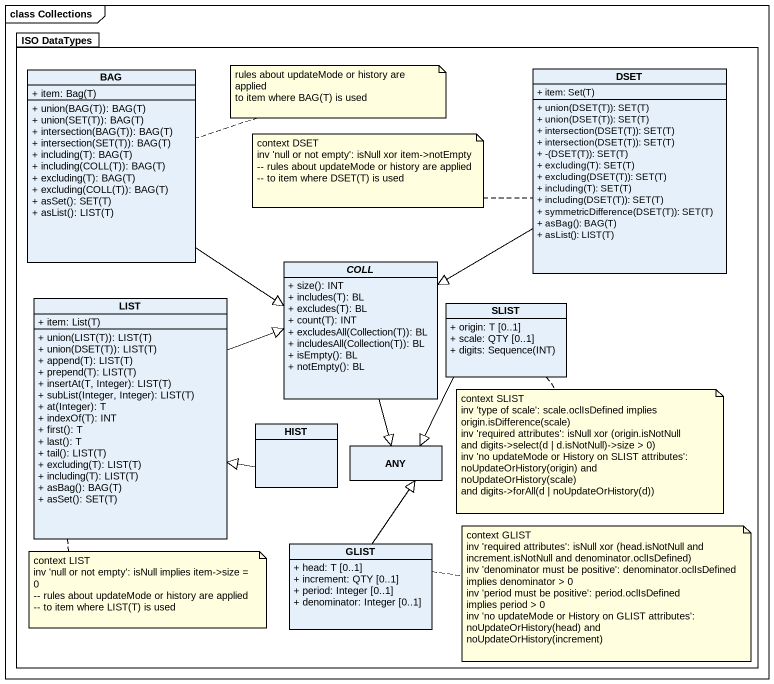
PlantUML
@startuml
mainframe class Collections
hide circle
hide empty members
skinparam classAttributeIconSize 0
package "ISO DataTypes" as ISO_DataTypes #FFFFFF {
  class BAG {
    {field} + item: Bag(T)
    + union(BAG(T)): BAG(T)
    + union(SET(T)): BAG(T)
    + intersection(BAG(T)): BAG(T)
    + intersection(SET(T)): BAG(T)
    + including(T): BAG(T)
    + including(COLL(T)): BAG(T)
    + excluding(T): BAG(T)
    + excluding(COLL(T)): BAG(T)
    + asSet(): SET(T)
    + asList(): LIST(T)
  }
  class DSET {
    {field} + item: Set(T)
    + union(DSET(T)): SET(T)
    + union(DSET(T)): SET(T)
    + intersection(DSET(T)): SET(T)
    + intersection(DSET(T)): SET(T)
    + -(DSET(T)): SET(T)
    + excluding(T): SET(T)
    + excluding(DSET(T)): SET(T)
    + including(T): SET(T)
    + including(DSET(T)): SET(T)
    + symmetricDifference(DSET(T)): SET(T)
    + asBag(): BAG(T)
    + asList(): LIST(T)
  }
  abstract class COLL {
    + size(): INT
    + includes(T): BL
    + excludes(T): BL
    + count(T): INT
    + excludesAll(Collection(T)): BL
    + includesAll(Collection(T)): BL
    + isEmpty(): BL
    + notEmpty(): BL
  }
  class LIST {
    {field} + item: List(T)
    + union(LIST(T)): LIST(T)
    + union(DSET(T)): LIST(T)
    + append(T): LIST(T)
    + prepend(T): LIST(T)
    + insertAt(T, Integer): LIST(T)
    + subList(Integer, Integer): LIST(T)
    + at(Integer): T
    + indexOf(T): INT
    + first(): T
    + last(): T
    + tail(): LIST(T)
    + excluding(T): LIST(T)
    + including(T): LIST(T)
    + asBag(): BAG(T)
    + asSet(): SET(T)
  }
  class SLIST {
    + origin: T [0..1]
    + scale: QTY [0..1]
    {field} + digits: Sequence(INT)
  }
  class HIST
  class ANY
  class GLIST {
    + head: T [0..1]
    + increment: QTY [0..1]
    + period: Integer [0..1]
    + denominator: Integer [0..1]
  }
}
BAG --|> COLL
DSET -left-|> COLL
COLL --|> ANY
LIST -right-|> COLL
SLIST --|> ANY
HIST -left-|> LIST
GLIST -up-|> ANY
note right of BAG
  rules about updateMode or history are applied
  to item where BAG(T) is used
end note
note left of DSET
  context DSET
  inv 'null or not empty': isNull xor item->notEmpty
  ~-- rules about updateMode or history are applied
  ~-- to item where DSET(T) is used
end note
note bottom of SLIST
  context SLIST
  inv 'type of scale': scale.oclIsDefined implies
  origin.isDifference(scale)
  inv 'required attributes': isNull xor (origin.isNotNull
  and digits->select(d | d.isNotNull)->size > 0)
  inv 'no updateMode or History on SLIST attributes':
  noUpdateOrHistory(origin) and noUpdateOrHistory(scale)
  and digits->forAll(d | noUpdateOrHistory(d))
end note
note right of GLIST
  context GLIST
  inv 'required attributes': isNull xor (head.isNotNull and
  increment.isNotNull and denominator.oclIsDefined)
  inv 'denominator must be positive': denominator.oclIsDefined
  implies denominator > 0
  inv 'period must be positive': period.oclIsDefined
  implies period > 0
  inv 'no updateMode or History on GLIST attributes':
  noUpdateOrHistory(head) and noUpdateOrHistory(increment)
end note
note bottom of LIST
  context LIST
  inv 'null or not empty': isNull implies item->size = 0
  ~-- rules about updateMode or history are applied
  ~-- to item where LIST(T) is used
end note
@enduml
